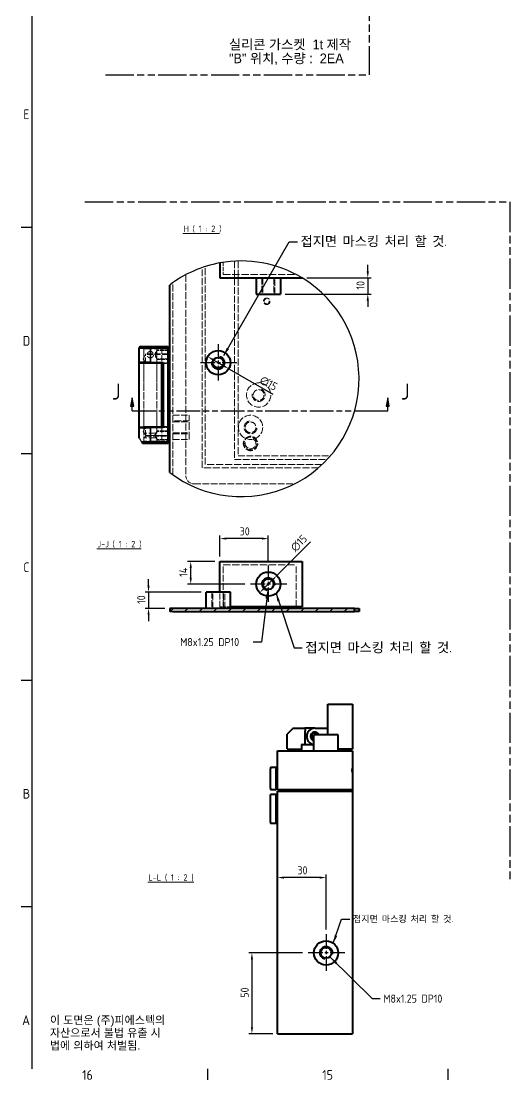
# Model space of a CAD drawing. Header units: millimetres. Extents: x 0 to 2378, y 0 to 1682.
# Drawn here: x 33 to 336, y 33 to 688 of the extents above; entities that cross this region are included whole.
import ezdxf

# ---------------------------------------------------------------- set-up
doc = ezdxf.new("R2010")
doc.units = ezdxf.units.MM
doc.header["$LTSCALE"] = 2
for name, pattern in [('CHAIN', [0.3543, 0.2362, -0.0295, 0.0591, -0.0295]), ('DASHED', [0.2067, 0.1654, -0.0413]), ('DOUBLE_DASH_CHAIN', [1.2403, 0.6614, -0.0827, 0.1654, -0.0827, 0.1654, -0.0827])]:
    doc.linetypes.add(name, pattern=pattern)
doc.layers.get('0').update_dxf_attribs({"color": 3, "lineweight": 25})
for name, color, linetype, lineweight in [('가려진 것(ISO)', 2, 'DASHED', 18), ('가시적인 것(ISO)', 3, 'Continuous', 40), ('가시적인 좁은 것(ISO)', 3, 'Continuous', 35), ('경계(ISO)', 7, 'Continuous', 25), ('기호(ISO)', 5, 'Continuous', 25), ('끊기 선(JIS)', 7, 'Continuous', 25), ('단면선(ISO)', 7, 'CHAIN', 25), ('스케치 형상(ISO)', 3, 'Continuous', 25), ('중심 표식(ISO)', 1, 'Continuous', 25), ('치수(ISO)', 2, 'Continuous', 25), ('해치(ISO)', 7, 'Continuous', 18)]:
    doc.layers.add(name, color=color, linetype=linetype, lineweight=lineweight)
doc.styles.add('문자 텍스트_PSTEK_POSCO', font='isocp.shx')
doc.styles.add('부품번호텍스트_PSTEK_POSCO', font='isocp.shx')
doc.styles.add('치수 텍스트_PSTEK_POSCO', font='isocp.shx')
doc.styles.add('텍스트 스타일466', font='isocp.shx')
doc.dimstyles.new('치수_PSTEK_POSCO', dxfattribs={"dimscale": 2, "dimtxt": 2.5, "dimasz": 2, "dimexe": 1, "dimexo": 1.5, "dimgap": 1, "dimtad": 1, "dimrnd": 1e-08, "dimdsep": 46, "dimtxsty": '치수 텍스트_PSTEK_POSCO', "dimcen": 0.09, "dimdle": 10, "dimclrd": 7, "dimclre": 7, "dimclrt": 2, "dimadec": 1, "dimazin": 2, "dimtfac": 1, "dimtmove": 0, "dimatfit": 3, "dimfxl": 0, "dimtolj": 1, "dimlwd": -1, "dimlwe": -1, "dimarcsym": 0})
doc.dimstyles.new('치수_PSTEK_POSCO$7', dxfattribs={"dimscale": 2, "dimtxt": 2.5, "dimasz": 2.5, "dimexe": 1, "dimexo": 1.5, "dimgap": 1, "dimtad": 1, "dimrnd": 1e-08, "dimdsep": 46, "dimtxsty": '치수 텍스트_PSTEK_POSCO', "dimcen": 0.09, "dimdle": 10, "dimclrd": 7, "dimclre": 7, "dimclrt": 2, "dimadec": 1, "dimazin": 2, "dimtfac": 1, "dimtmove": 0, "dimatfit": 3, "dimfxl": 0, "dimtolj": 1, "dimlwd": -1, "dimlwe": -1, "dimarcsym": 0})

# ---------------------------------------------------------------- blocks, each defined once
blk = doc.blocks.new('경계 Default Border')
at = {"layer": '경계(ISO)'}
for p, q in [((20, 280.33), (16.6, 280.33)), ((20, 210.25), (16.6, 210.25)), ((20, 140.17), (16.6, 140.17)), ((20, 70.08), (16.6, 70.08)), ((74.31, 20), (74.31, 16.6)), ((148.63, 20), (148.63, 16.6))]:
    blk.add_line(p, q, dxfattribs=at)
at = {"layer": '경계(ISO)', "flags": 128}
blk.add_lwpolyline([(20, 20), (20, 821)], dxfattribs=at)
at = {"layer": '경계(ISO)', "color": 2, "char_height": 3, "attachment_point": 7, "style": '문자 텍스트_PSTEK_POSCO'}
for s, insert in [('E', (17.24, 313.85)), ('D', (17.08, 243.76)), ('C', (17.24, 173.68)), ('B', (17.08, 103.6)), ('A', (16.91, 33.53)), ('16', (35.47, 16.57)), ('15', (109.79, 16.57))]:
    blk.add_mtext(s, dxfattribs=dict(at, insert=insert))
blk = doc.blocks.new('2dTransSection4')
at = {"layer": '단면선(ISO)', "linetype": 'Continuous'}
for p, q in [((50.92, 227.57), (50.42, 225.07)), ((50.92, 225.07), (50.92, 227.57)), ((51.42, 225.07), (50.92, 227.57)), ((130.02, 227.57), (129.52, 225.07)), ((130.02, 225.07), (130.02, 227.57)), ((130.52, 225.07), (130.02, 227.57)), ((50.42, 225.07), (51.42, 225.07)), ((50.92, 223.57), (50.92, 225.07)), ((50.92, 223.57), (54.42, 223.57)), ((126.52, 223.57), (130.02, 223.57)), ((129.52, 225.07), (130.52, 225.07)), ((130.02, 223.57), (130.02, 225.07))]:
    blk.add_line(p, q, dxfattribs=at)
at = {"layer": '단면선(ISO)', "linetype": 'DOUBLE_DASH_CHAIN', "ltscale": 5.541045}
blk.add_line((50.92, 223.57), (130.02, 223.57), dxfattribs=at)
at = {"layer": '단면선(ISO)', "linetype": 'Continuous', "flags": 128}
for points in [[(51.42, 225.07), (50.92, 227.57)], [(130.52, 225.07), (130.02, 227.57)]]:
    blk.add_lwpolyline(points, dxfattribs=at)
at = {"layer": '단면선(ISO)'}
for points in [[(51.42, 225.07), (50.92, 227.57), (50.42, 225.07), (51.42, 225.07)], [(130.52, 225.07), (130.02, 227.57), (129.52, 225.07), (130.52, 225.07)]]:
    blk.add_solid(points, dxfattribs=at)
at = {"layer": '단면선(ISO)', "char_height": 5, "attachment_point": 7, "style": '부품번호텍스트_PSTEK_POSCO'}
for insert in [(44.65, 227.07), (134.08, 227.07)]:
    blk.add_mtext('J', dxfattribs=dict(at, insert=insert))
blk = doc.blocks.new('*D154')
at = {"layer": 'Defpoints', "color": 0}
for p in [(147.66, 334.94), (112.03, 324.94), (125.16, 324.94)]:
    blk.add_point(p, dxfattribs=at)
at = {"layer": '치수(ISO)', "color": 7}
for p, q in [((112.03, 338.94), (112.03, 342.94)), ((144.66, 334.94), (110.03, 334.94)), ((112.03, 334.94), (112.03, 324.94)), ((122.16, 324.94), (110.03, 324.94)), ((112.03, 320.94), (112.03, 316.94))]:
    blk.add_line(p, q, dxfattribs=at)
for points in [[(111.37, 338.94), (112.7, 338.94), (112.03, 334.94)], [(111.37, 320.94), (112.7, 320.94), (112.03, 324.94)]]:
    blk.add_solid(points, dxfattribs=at)
at = {"layer": '치수(ISO)', "color": 2, "insert": (107.53, 327.69), "char_height": 5, "attachment_point": 4, "rotation": 90, "style": '치수 텍스트_PSTEK_POSCO'}
blk.add_mtext('\\A1;10', dxfattribs=at)
blk = doc.blocks.new('*D155')
at = {"layer": 'Defpoints', "color": 0}
for p in [(156.16, 368.11), (156.16, 353.94), (186.16, 351.44)]:
    blk.add_point(p, dxfattribs=at)
at = {"layer": '치수(ISO)', "color": 7}
for p, q in [((156.16, 356.94), (156.16, 370.11)), ((182.16, 368.11), (160.16, 368.11)), ((186.16, 354.44), (186.16, 370.11))]:
    blk.add_line(p, q, dxfattribs=at)
for points in [[(160.16, 368.78), (160.16, 367.45), (156.16, 368.11)], [(182.16, 368.78), (182.16, 367.45), (186.16, 368.11)]]:
    blk.add_solid(points, dxfattribs=at)
at = {"layer": '치수(ISO)', "color": 2, "insert": (168.41, 372.61), "char_height": 5, "attachment_point": 4, "style": '치수 텍스트_PSTEK_POSCO'}
blk.add_mtext('\\A1;30', dxfattribs=at)
blk = doc.blocks.new('*D156')
at = {"layer": 'Defpoints', "color": 0}
for p in [(138.15, 353.94), (156.16, 353.94), (174.66, 339.94)]:
    blk.add_point(p, dxfattribs=at)
at = {"layer": '치수(ISO)', "color": 7}
for p, q in [((153.16, 353.94), (136.15, 353.94)), ((138.15, 343.94), (138.15, 349.94)), ((171.66, 339.94), (136.15, 339.94))]:
    blk.add_line(p, q, dxfattribs=at)
for points in [[(137.48, 349.94), (138.81, 349.94), (138.15, 353.94)], [(137.48, 343.94), (138.81, 343.94), (138.15, 339.94)]]:
    blk.add_solid(points, dxfattribs=at)
at = {"layer": '치수(ISO)', "color": 2, "insert": (133.65, 344.44), "char_height": 5, "attachment_point": 4, "rotation": 90, "style": '치수 텍스트_PSTEK_POSCO'}
blk.add_mtext('\\A1;14', dxfattribs=at)
blk = doc.blocks.new('*D157')
at = {"layer": 'Defpoints', "color": 0}
for p in [(148.67, 480.72), (161.66, 473.22)]:
    blk.add_point(p, dxfattribs=at)
at = {"layer": '치수(ISO)', "color": 7}
for p, q in [((152.13, 478.72), (158.2, 475.22)), ((161.66, 473.22), (189, 457.44))]:
    blk.add_line(p, q, dxfattribs=at)
for points in [[(152.47, 479.3), (151.8, 478.15), (148.67, 480.72)], [(158.53, 475.8), (157.86, 474.65), (161.66, 473.22)]]:
    blk.add_solid(points, dxfattribs=at)
at = {"layer": '치수(ISO)', "color": 2, "insert": (181.55, 466.94), "char_height": 5, "attachment_point": 4, "rotation": 330, "style": '치수 텍스트_PSTEK_POSCO'}
blk.add_mtext('\\A1;∅15', dxfattribs=at)
blk = doc.blocks.new('*D158')
at = {"layer": 'Defpoints', "color": 0}
for p in [(207.02, 529.47), (193.66, 519.47), (247.72, 519.47)]:
    blk.add_point(p, dxfattribs=at)
at = {"layer": '치수(ISO)', "color": 7}
for p, q in [((247.72, 533.47), (247.72, 537.47)), ((210.02, 529.47), (249.72, 529.47)), ((247.72, 529.47), (247.72, 519.47)), ((196.66, 519.47), (249.72, 519.47)), ((247.72, 515.47), (247.72, 511.47))]:
    blk.add_line(p, q, dxfattribs=at)
for points in [[(247.05, 533.47), (248.38, 533.47), (247.72, 529.47)], [(247.05, 515.47), (248.38, 515.47), (247.72, 519.47)]]:
    blk.add_solid(points, dxfattribs=at)
at = {"layer": '치수(ISO)', "color": 2, "insert": (243.22, 522.22), "char_height": 5, "attachment_point": 4, "rotation": 90, "style": '치수 텍스트_PSTEK_POSCO'}
blk.add_mtext('\\A1;10', dxfattribs=at)
blk = doc.blocks.new('*D159')
at = {"layer": 'Defpoints', "color": 0}
for p in [(191.47, 345.25), (180.86, 334.64)]:
    blk.add_point(p, dxfattribs=at)
at = {"layer": '치수(ISO)', "color": 7}
for p, q in [((191.47, 345.25), (212.34, 366.12)), ((183.69, 337.47), (188.64, 342.42))]:
    blk.add_line(p, q, dxfattribs=at)
for points in [[(188.17, 342.89), (189.11, 341.95), (191.47, 345.25)], [(183.22, 337.94), (184.16, 337), (180.86, 334.64)]]:
    blk.add_solid(points, dxfattribs=at)
at = {"layer": '치수(ISO)', "color": 2, "insert": (201.24, 361.38), "char_height": 5, "attachment_point": 4, "rotation": 45, "style": '치수 텍스트_PSTEK_POSCO'}
blk.add_mtext('\\A1;∅15', dxfattribs=at)
blk = doc.blocks.new('*D182')
at = {"layer": 'Defpoints', "color": 0}
for p in [(210.42, 111.7), (176.02, 61.7), (191.92, 61.7)]:
    blk.add_point(p, dxfattribs=at)
at = {"layer": '치수(ISO)', "color": 7}
for p, q in [((207.42, 111.7), (174.02, 111.7)), ((176.02, 107.7), (176.02, 65.7)), ((188.92, 61.7), (174.02, 61.7))]:
    blk.add_line(p, q, dxfattribs=at)
for points in [[(175.35, 107.7), (176.69, 107.7), (176.02, 111.7)], [(175.35, 65.7), (176.69, 65.7), (176.02, 61.7)]]:
    blk.add_solid(points, dxfattribs=at)
at = {"layer": '치수(ISO)', "color": 2, "insert": (171.52, 83.95), "char_height": 5, "attachment_point": 4, "rotation": 90, "style": '치수 텍스트_PSTEK_POSCO'}
blk.add_mtext('\\A1;50', dxfattribs=at)
blk = doc.blocks.new('*D183')
at = {"layer": 'Defpoints', "color": 0}
for p in [(191.92, 158.32), (191.92, 158.32), (221.92, 123.2)]:
    blk.add_point(p, dxfattribs=at)
at = {"layer": '치수(ISO)', "color": 7}
for p, q in [((217.92, 158.32), (195.92, 158.32)), ((221.92, 126.2), (221.92, 160.32))]:
    blk.add_line(p, q, dxfattribs=at)
for points in [[(195.92, 158.99), (195.92, 157.65), (191.92, 158.32)], [(217.92, 158.99), (217.92, 157.65), (221.92, 158.32)]]:
    blk.add_solid(points, dxfattribs=at)
at = {"layer": '치수(ISO)', "color": 2, "insert": (204.17, 162.82), "char_height": 5, "attachment_point": 4, "style": '치수 텍스트_PSTEK_POSCO'}
blk.add_mtext('\\A1;30', dxfattribs=at)

msp = doc.modelspace()

# ---------------------------------------------------------------- hatches: boundary and pattern name
at = {"layer": '해치(ISO)'}
h = msp.add_hatch(dxfattribs=at)
h.set_pattern_fill('ANSI31', color=256, scale=50.8, style=0)
h.set_pattern_definition([(45, (0, 0), (-4.49013, 4.49013), [])])
h.paths.add_polyline_path([(127.1647, 322.9438), (125.1647, 322.9438), (125.1647, 324.9438), (239.5398, 324.9438), (239.5398, 322.9438)])

# ---------------------------------------------------------------- linework, layer by layer
at = {"layer": '가려진 것(ISO)', "ltscale": 7.257733}
msp.add_line((158.1647, 539.0946), (158.1647, 531.4736), dxfattribs=at)
at = {"layer": '가려진 것(ISO)', "ltscale": 12.921811}
msp.add_line((165.1647, 539.8367), (165.1647, 416.9736), dxfattribs=at)
at = {"layer": '가려진 것(ISO)', "ltscale": 13.266796}
msp.add_line((167.4647, 539.9324), (167.4647, 419.2736), dxfattribs=at)
at = {"layer": '가려진 것(ISO)', "ltscale": 13.091737}
msp.add_line((135.1647, 531.4524), (135.1647, 406.9736), dxfattribs=at)
at = {"layer": '가려진 것(ISO)', "ltscale": 13.026476}
msp.add_line((145.1647, 411.9736), (145.1647, 535.8319), dxfattribs=at)
at = {"layer": '가려진 것(ISO)', "ltscale": 12.88664}
msp.add_line((147.1647, 413.9736), (147.1647, 536.5023), dxfattribs=at)
at = {"layer": '가려진 것(ISO)', "ltscale": 13.704867}
for p, q in [((158.1647, 531.4736), (203.4894, 531.4736)), ((158.1647, 351.9438), (203.4894, 351.9438))]:
    msp.add_line(p, q, dxfattribs=at)
at = {"layer": '가려진 것(ISO)', "ltscale": 13.087926}
msp.add_line((127.1647, 407.492), (127.1647, 526.5241), dxfattribs=at)
at = {"layer": '가려진 것(ISO)', "ltscale": 12.094824}
for p, q in [((182.1647, 529.4736), (182.1647, 519.4736)), ((182.8412, 529.4736), (182.8412, 519.4736)), ((189.4882, 529.4736), (189.4882, 519.4736)), ((190.1647, 519.4736), (190.1647, 529.4736)), ((127.1647, 444.4736), (137.1647, 444.4736)), ((137.1647, 440.9736), (127.1647, 440.9736)), ((127.1647, 440.2971), (137.1647, 440.2971)), ((127.1647, 433.6501), (137.1647, 433.6501)), ((127.1647, 432.9736), (137.1647, 432.9736)), ((127.1647, 429.4736), (137.1647, 429.4736)), ((151.1647, 334.9438), (151.1647, 324.9438)), ((151.8412, 324.9438), (151.8412, 334.9438)), ((158.4882, 324.9438), (158.4882, 334.9438)), ((159.1647, 324.9438), (159.1647, 334.9438))]:
    msp.add_line(p, q, dxfattribs=at)
at = {"layer": '가려진 것(ISO)', "ltscale": 0.673312}
for p, q in [((109.1647, 486.4736), (108.6647, 486.9736)), ((117.1647, 486.4736), (117.6647, 486.9736)), ((109.1647, 476.4736), (108.6647, 476.9736)), ((117.1647, 476.4736), (117.6647, 476.9736)), ((109.1647, 437.4736), (108.6647, 436.9736)), ((117.1647, 437.4736), (117.6647, 436.9736)), ((109.1647, 427.4736), (108.6647, 426.9736)), ((117.1647, 427.4736), (117.6647, 426.9736))]:
    msp.add_line(p, q, dxfattribs=at)
at = {"layer": '가려진 것(ISO)', "ltscale": 15.198803}
for p, q in [((109.1647, 486.4736), (117.1647, 486.4736)), ((109.1647, 485.4736), (117.1647, 485.4736)), ((109.1647, 476.4736), (117.1647, 476.4736)), ((117.1647, 437.4736), (109.1647, 437.4736)), ((117.1647, 433.4736), (109.1647, 433.4736)), ((117.1647, 430.4736), (109.1647, 430.4736)), ((117.1647, 428.4736), (109.1647, 428.4736)), ((117.1647, 427.4736), (109.1647, 427.4736))]:
    msp.add_line(p, q, dxfattribs=at)
at = {"layer": '가려진 것(ISO)', "ltscale": 11.30866}
for p, q in [((109.1647, 477.1236), (109.1647, 486.4736)), ((109.1647, 427.4736), (109.1647, 436.8236))]:
    msp.add_line(p, q, dxfattribs=at)
at = {"layer": '가려진 것(ISO)', "ltscale": 1.346724}
for p, q in [((110.1647, 486.4736), (109.1647, 485.4736)), ((116.1647, 486.4736), (117.1647, 485.4736)), ((110.1647, 427.4736), (109.1647, 428.4736)), ((116.1647, 427.4736), (117.1647, 428.4736))]:
    msp.add_line(p, q, dxfattribs=at)
at = {"layer": '가려진 것(ISO)', "ltscale": 12.578616}
for p, q in [((109.1647, 433.4736), (109.1647, 485.4736)), ((117.1647, 433.4736), (117.1647, 485.4736)), ((158.1647, 325.9438), (158.1647, 351.9438)), ((203.4894, 325.9438), (203.4894, 351.9438))]:
    msp.add_line(p, q, dxfattribs=at)
at = {"layer": '가려진 것(ISO)', "ltscale": 1.904597}
for p, q in [((117.1647, 484.4736), (117.1647, 486.4736)), ((109.1647, 428.4736), (109.1647, 430.4736)), ((117.1647, 428.4736), (117.1647, 430.4736)), ((117.1647, 427.4736), (117.1647, 429.4736))]:
    msp.add_line(p, q, dxfattribs=at)
at = {"layer": '가려진 것(ISO)', "ltscale": 6.666338}
for p, q in [((124.1647, 484.9066), (117.1647, 484.9066)), ((124.1647, 484.4736), (117.1647, 484.4736)), ((124.1647, 479.4736), (117.1647, 479.4736)), ((117.1647, 479.0406), (124.1647, 479.0406)), ((124.1647, 434.9066), (117.1647, 434.9066)), ((124.1647, 434.4736), (117.1647, 434.4736)), ((124.1647, 429.4736), (117.1647, 429.4736)), ((117.1647, 429.0406), (124.1647, 429.0406))]:
    msp.add_line(p, q, dxfattribs=at)
at = {"layer": '가려진 것(ISO)', "ltscale": 1.495845}
for p, q in [((120.1647, 486.9736), (120.1647, 485.9736)), ((120.1647, 427.9736), (120.1647, 426.9736))]:
    msp.add_line(p, q, dxfattribs=at)
at = {"layer": '가려진 것(ISO)', "ltscale": 10.703918}
for p, q in [((120.1647, 485.9736), (120.1647, 477.1236)), ((120.1647, 436.8236), (120.1647, 427.9736))]:
    msp.add_line(p, q, dxfattribs=at)
at = {"layer": '가려진 것(ISO)', "ltscale": 0.952248}
for p, q in [((125.1647, 485.9736), (124.1647, 485.9736)), ((125.1647, 484.7236), (124.1647, 484.7236)), ((125.1647, 482.2236), (124.1647, 482.2236)), ((125.1647, 479.2236), (124.1647, 479.2236)), ((125.1647, 476.7236), (124.1647, 476.7236)), ((125.1647, 437.2236), (124.1647, 437.2236)), ((125.1647, 434.7236), (124.1647, 434.7236)), ((125.1647, 431.7236), (124.1647, 431.7236)), ((125.1647, 429.2236), (124.1647, 429.2236)), ((125.1647, 427.9736), (124.1647, 427.9736))]:
    msp.add_line(p, q, dxfattribs=at)
at = {"layer": '가려진 것(ISO)', "ltscale": 2.777503}
for p, q in [((108.6625, 479.4736), (110.1647, 481.9736)), ((108.6625, 479.4736), (110.1647, 476.9736)), ((108.6625, 434.4736), (110.1647, 436.9736)), ((108.6625, 434.4736), (110.1647, 431.9736))]:
    msp.add_line(p, q, dxfattribs=at)
at = {"layer": '가려진 것(ISO)', "ltscale": 11.288502}
for p, q in [((124.1647, 482.4066), (110.1647, 482.4066)), ((124.1647, 481.9736), (110.1647, 481.9736)), ((110.1647, 476.5406), (124.1647, 476.5406)), ((124.1647, 437.4066), (110.1647, 437.4066)), ((110.1647, 431.5406), (124.1647, 431.5406))]:
    msp.add_line(p, q, dxfattribs=at)
at = {"layer": '가려진 것(ISO)', "ltscale": 11.144523}
for p, q in [((110.1647, 476.5406), (110.1647, 482.4066)), ((110.1647, 431.5406), (110.1647, 437.4066))]:
    msp.add_line(p, q, dxfattribs=at)
at = {"layer": '가려진 것(ISO)', "ltscale": 3.074117}
for p, q in [((116.2872, 480.4398), (116.2872, 483.5073)), ((116.2872, 430.4398), (116.2872, 433.5073))]:
    msp.add_line(p, q, dxfattribs=at)
at = {"layer": '가려진 것(ISO)', "ltscale": 2.237919}
for p, q in [((117.1647, 477.1236), (117.1647, 479.4736)), ((117.1647, 434.4736), (117.1647, 436.8236))]:
    msp.add_line(p, q, dxfattribs=at)
at = {"layer": '가려진 것(ISO)', "ltscale": 13.477089}
for p, q in [((109.1647, 437.4736), (109.1647, 476.4736)), ((117.1647, 437.4736), (117.1647, 476.4736))]:
    msp.add_line(p, q, dxfattribs=at)
at = {"layer": '가려진 것(ISO)', "ltscale": 3.809293}
for p, q in [((124.1647, 476.9736), (120.1647, 476.9736)), ((124.1647, 436.9736), (120.1647, 436.9736))]:
    msp.add_line(p, q, dxfattribs=at)
at = {"layer": '가려진 것(ISO)', "ltscale": 14.248878}
msp.add_line((137.1647, 429.4736), (137.1647, 444.4736), dxfattribs=at)
at = {"layer": '가려진 것(ISO)', "ltscale": 2.020136}
for p, q in [((110.6647, 431.9736), (109.1647, 433.4736)), ((115.6647, 431.9736), (117.1647, 433.4736)), ((110.6647, 431.9736), (109.1647, 430.4736)), ((115.6647, 431.9736), (117.1647, 430.4736))]:
    msp.add_line(p, q, dxfattribs=at)
at = {"layer": '가려진 것(ISO)', "ltscale": 0.476074}
msp.add_line((110.6647, 431.9736), (110.1647, 431.9736), dxfattribs=at)
at = {"layer": '가려진 것(ISO)', "ltscale": 7.479626}
msp.add_line((115.6647, 431.9736), (110.6647, 431.9736), dxfattribs=at)
at = {"layer": '가려진 것(ISO)', "ltscale": 10.2806}
msp.add_line((124.1647, 431.9736), (115.6647, 431.9736), dxfattribs=at)
at = {"layer": '가려진 것(ISO)', "ltscale": 13.447718}
msp.add_line((219.4354, 413.9736), (147.1647, 413.9736), dxfattribs=at)
at = {"layer": '가려진 것(ISO)', "ltscale": 12.593499}
msp.add_line((165.1647, 416.9736), (222.4324, 416.9736), dxfattribs=at)
at = {"layer": '가려진 것(ISO)', "ltscale": 12.544536}
msp.add_line((167.4647, 419.2736), (224.5097, 419.2736), dxfattribs=at)
at = {"layer": '가려진 것(ISO)', "ltscale": 13.409358}
msp.add_line((217.2293, 411.9736), (145.1647, 411.9736), dxfattribs=at)
at = {"layer": '가려진 것(ISO)', "ltscale": 12.543955}
msp.add_line((140.1647, 401.9736), (202.3927, 401.9736), dxfattribs=at)
at = {"layer": '가려진 것(ISO)', "ltscale": 10.885341}
msp.add_line((156.1647, 325.9438), (156.1647, 334.9438), dxfattribs=at)
at = {"layer": '가려진 것(ISO)', "ltscale": 6.190164}
msp.add_line((162.6647, 325.9438), (156.1647, 325.9438), dxfattribs=at)
at = {"layer": '가려진 것(ISO)', "ltscale": 15.198803}
msp.add_circle((185.1647, 514.9736), 2, dxfattribs=at)
at = {"layer": '가려진 것(ISO)', "ltscale": 12.665669}
for centre in [(180.1647, 456.9736), (175.1647, 436.9736)]:
    msp.add_circle(centre, 7.5, dxfattribs=at)
at = {"layer": '가려진 것(ISO)', "ltscale": 12.628305}
for centre in [(180.1647, 456.9736), (175.1647, 436.9736)]:
    msp.add_circle(centre, 3.3235, dxfattribs=at)
at = {"layer": '가려진 것(ISO)', "ltscale": 13.678923}
msp.add_circle((175.1647, 426.9736), 4.5, dxfattribs=at)
at = {"layer": '가려진 것(ISO)', "ltscale": 12.159042}
msp.add_circle((175.1647, 426.9736), 4, dxfattribs=at)
at = {"layer": '가려진 것(ISO)', "ltscale": 7.099656}
msp.add_arc((185.1647, 514.9736), 1.582, 100, 10, dxfattribs=at)
at = {"layer": '가려진 것(ISO)', "ltscale": 15.198803}
for centre, start, end in [((180.1647, 456.9736), 170, 80), ((175.1647, 436.9736), 100, 10)]:
    msp.add_arc(centre, 4, start, end, dxfattribs=at)
at = {"layer": '가려진 것(ISO)', "ltscale": 12.371826}
msp.add_arc((175.1647, 426.9736), 3.256, 170, 80, dxfattribs=at)
at = {"layer": '가려진 것(ISO)', "ltscale": 7.479626}
msp.add_arc((140.1647, 406.9736), 5, 180, 270, dxfattribs=at)
at = {"layer": '가려진 것(ISO)', "ltscale": 15.465476}
msp.add_open_spline([(111.1647, 481.9736), (111.1647, 481.717), (111.2169, 481.4473), (111.4222, 480.9564), (111.5752, 480.7347), (111.9253, 480.3845), (112.1472, 480.2312), (112.6388, 480.0256), (112.9088, 479.9736), (113.4206, 479.9736), (113.6906, 480.0256), (114.1822, 480.2312), (114.4041, 480.3845), (114.7542, 480.7347), (114.9072, 480.9564), (115.1125, 481.4473), (115.1647, 481.717), (115.1647, 481.9736), (115.1647, 482.2302), (115.1125, 482.4998), (114.9072, 482.9907), (114.7542, 483.2125), (114.4041, 483.5626), (114.1822, 483.7159), (113.6906, 483.9215), (113.4206, 483.9736), (112.9088, 483.9736), (112.6388, 483.9215), (112.1472, 483.7159), (111.9253, 483.5626), (111.5752, 483.2125), (111.4222, 482.9907), (111.2169, 482.4998), (111.1647, 482.2302), (111.1647, 481.9736)], degree=3, knots=[-0.61502488, -0.61502488, -0.61502488, -0.61502488, -0.53804184, -0.53804184, -0.4610588, -0.4610588, -0.38428562, -0.38428562, -0.30751244, -0.30751244, -0.23073926, -0.23073926, -0.15396608, -0.15396608, -0.07698304, -0.07698304, 0, 0, 0, 0.07698304, 0.07698304, 0.15396608, 0.15396608, 0.23073926, 0.23073926, 0.30751244, 0.30751244, 0.38428562, 0.38428562, 0.4610588, 0.4610588, 0.53804184, 0.53804184, 0.61502488, 0.61502488, 0.61502488, 0.61502488], dxfattribs=at)
at = {"layer": '가려진 것(ISO)', "ltscale": 7.703571}
for points in [[(117.1647, 484.4736), (117.1476, 484.4469), (117.1221, 484.407), (116.9687, 484.1487), (116.8593, 483.9574), (116.6456, 483.5235), (116.5249, 483.2489), (116.3437, 482.6376), (116.2872, 482.2998), (116.2872, 481.9736), (116.2872, 481.6474), (116.3437, 481.3095), (116.5249, 480.6983), (116.6456, 480.4236), (116.8593, 479.9897), (116.9687, 479.7984), (117.1221, 479.5402), (117.1476, 479.5002), (117.1647, 479.4736)], [(117.1647, 434.4736), (117.1476, 434.4469), (117.1221, 434.407), (116.9687, 434.1487), (116.8593, 433.9574), (116.6456, 433.5235), (116.5249, 433.2489), (116.3437, 432.6376), (116.2872, 432.2998), (116.2872, 431.9736), (116.2872, 431.6474), (116.3437, 431.3095), (116.5249, 430.6983), (116.6456, 430.4236), (116.8593, 429.9897), (116.9687, 429.7984), (117.1221, 429.5402), (117.1476, 429.5002), (117.1647, 429.4736)]]:
    msp.add_open_spline(points, degree=3, knots=[1.169727365, 1.169727365, 1.169727365, 1.169727365, 1.266817957, 1.266817957, 1.363908548, 1.363908548, 1.461772518, 1.461772518, 1.559636487, 1.559636487, 1.559636487, 1.657500457, 1.657500457, 1.755364426, 1.755364426, 1.852455017, 1.852455017, 1.949545609, 1.949545609, 1.949545609, 1.949545609], dxfattribs=at)
at = {"layer": '가시적인 것(ISO)'}
for p, q in [((156.1647, 538.7558), (156.1647, 529.4736)), ((125.1647, 408.9613), (125.1647, 525.0548)), ((156.1647, 529.4736), (207.0241, 529.4736)), ((178.6647, 529.4736), (178.6647, 519.4736)), ((193.6647, 529.4736), (193.6647, 519.4736)), ((178.6647, 519.4736), (193.6647, 519.4736)), ((106.1647, 477.1236), (106.1647, 485.9736)), ((113.1647, 486.9736), (124.1647, 486.9736)), ((124.1647, 486.9736), (124.1647, 485.9736)), ((125.1647, 486.4736), (124.1647, 486.4736)), ((124.1647, 427.9736), (124.1647, 485.9736)), ((113.1647, 477.1236), (106.1647, 477.1236)), ((106.1647, 476.9736), (106.1647, 477.1236)), ((106.1647, 476.9736), (120.1647, 476.9736)), ((106.1647, 436.9736), (106.1647, 476.9736)), ((113.1647, 477.1236), (121.1647, 477.1236)), ((120.1647, 477.1236), (120.1647, 476.9736)), ((120.1647, 436.9736), (120.1647, 476.9736)), ((121.1647, 477.1236), (121.1647, 436.8236)), ((106.1647, 436.8236), (106.1647, 436.9736)), ((120.1647, 436.9736), (106.1647, 436.9736)), ((106.1647, 436.8236), (113.1647, 436.8236)), ((106.1647, 430.5457), (106.1647, 436.8236)), ((121.1647, 436.8236), (113.1647, 436.8236)), ((120.1647, 436.9736), (120.1647, 436.8236)), ((124.1647, 426.9736), (113.1647, 426.9736)), ((124.1647, 427.9736), (124.1647, 426.9736)), ((125.1647, 427.4736), (124.1647, 427.4736)), ((156.1647, 353.9438), (207.0241, 353.9438)), ((156.1647, 334.9438), (156.1647, 353.9438)), ((207.0241, 353.9438), (207.0241, 325.9438)), ((162.6647, 334.9438), (147.6647, 334.9438)), ((147.6647, 324.9438), (147.6647, 334.9438)), ((162.6647, 324.9438), (162.6647, 334.9438)), ((239.5398, 324.9438), (125.1647, 324.9438)), ((125.1647, 324.9438), (125.1647, 322.9438)), ((127.1647, 322.9438), (239.5398, 322.9438)), ((207.0241, 325.9438), (162.6647, 325.9438)), ((239.5398, 324.9438), (242.2957, 324.9438)), ((239.5398, 322.9438), (239.5398, 324.9438)), ((242.2957, 322.9438), (239.5398, 322.9438)), ((242.2957, 324.9438), (242.2957, 322.9438)), ((222.9175, 265.7007), (238.3535, 265.7007)), ((222.9175, 246.7007), (222.9175, 265.7007)), ((238.3535, 265.7007), (238.3535, 237.7007)), ((197.9761, 247.2593), (201.3589, 250.6422)), ((201.5004, 250.7007), (208.7175, 250.7007)), ((209.1175, 250.7007), (208.7175, 250.7007)), ((208.9175, 250.5007), (208.9175, 249.1179)), ((208.9175, 240.9007), (208.9175, 249.1179)), ((214.9175, 250.7007), (209.1175, 250.7007)), ((214.9175, 250.7007), (222.7175, 250.7007)), ((197.9175, 237.9007), (197.9175, 247.1179)), ((229.4175, 246.7007), (214.4175, 246.7007)), ((214.4175, 236.7007), (214.4175, 246.7007)), ((229.4175, 236.7007), (229.4175, 246.7007)), ((191.9175, 236.7007), (238.3535, 236.7007)), ((191.9175, 212.7007), (191.9175, 236.7007)), ((198.1175, 237.7007), (199.5004, 237.7007)), ((199.5004, 237.7007), (206.7175, 237.7007)), ((206.9175, 237.9007), (206.9175, 240.5007)), ((207.1175, 240.7007), (208.7175, 240.7007)), ((208.7175, 240.7007), (209.1175, 240.7007)), ((209.1175, 240.7007), (214.4175, 240.7007)), ((238.3535, 237.7007), (229.4175, 237.7007)), ((238.3535, 236.7007), (238.3535, 226.5167)), ((187.4173, 226.7007), (187.4173, 225.7007)), ((187.4173, 226.7007), (190.9175, 226.7007)), ((187.4173, 213.7007), (187.4173, 225.7007)), ((190.9175, 226.7007), (190.9175, 225.7007)), ((190.9175, 213.7007), (190.9175, 225.7007)), ((191.9175, 225.7007), (190.9175, 225.7007)), ((238.3535, 225.7007), (238.0445, 225.7007)), ((238.3535, 226.5167), (238.3535, 225.7007)), ((238.3535, 225.7007), (238.3535, 222.8848)), ((238.3535, 222.8848), (238.3535, 212.7007)), ((187.4173, 213.7007), (187.4173, 212.7007)), ((190.9175, 212.7007), (187.4173, 212.7007)), ((187.4173, 192.7007), (187.4173, 209.7007)), ((190.9175, 209.7007), (187.4173, 209.7007)), ((190.9175, 213.7007), (190.9175, 212.7007)), ((191.9175, 213.7007), (190.9175, 213.7007)), ((190.9175, 192.7007), (190.9175, 209.7007)), ((238.3535, 212.7007), (191.9175, 212.7007)), ((191.9175, 61.7007), (191.9175, 211.7007)), ((191.9175, 211.7007), (238.3535, 211.7007)), ((211.9175, 211.7007), (211.9175, 212.7007)), ((238.3535, 212.7007), (238.3535, 211.7007)), ((238.3535, 211.7007), (238.3535, 61.7007)), ((191.9175, 205.7007), (190.9175, 205.7007)), ((187.4173, 192.7007), (187.4173, 191.7007)), ((190.9175, 191.7007), (187.4173, 191.7007)), ((191.9175, 193.7007), (190.9175, 193.7007)), ((190.9175, 192.7007), (190.9175, 191.7007)), ((191.9175, 61.7007), (238.3535, 61.7007))]:
    msp.add_line(p, q, dxfattribs=at)
for centre, radius in [((155.1647, 476.9736), 7.5), ((155.1647, 476.9736), 3.3235), ((186.1647, 339.9438), 7.5), ((186.1647, 339.9438), 3.3235), ((221.9175, 111.7007), 7.5), ((221.9175, 111.7007), 3.3235)]:
    msp.add_circle(centre, radius, dxfattribs=at)
for centre, radius, start, end in [((107.1647, 485.9736), 1, 90.0008985, 180), ((107.1647, 485.9736), 1, 90, 90.0008985), ((201.5004, 250.5007), 0.2, 90, 135), ((208.7175, 250.5007), 0.2, 0, 90), ((214.9175, 245.7007), 5, 90, 264.2608295), ((222.7175, 250.5007), 0.2, 0, 90), ((198.1175, 247.1179), 0.2, 135, 180), ((214.9175, 245.7007), 2.65, 22.1701572, 259.1242835), ((214.9175, 245.7007), 2.6, 22.6198649, 258.9125108), ((214.9175, 245.7007), 2.1, 28.4370451, 256.2257829), ((198.1175, 237.9007), 0.2, 180, 270), ((206.7175, 237.9007), 0.2, 270, 0), ((207.1175, 240.5007), 0.2, 90, 180), ((208.7175, 240.9007), 0.2, 270, 0), ((241.9175, 224.7007), 4, 153.0004533, 206.9995467)]:
    msp.add_arc(centre, radius, start, end, dxfattribs=at)
for points, knots in [([(107.1647, 486.9736), (107.1647, 486.9736), (107.194, 486.9736), (107.2527, 486.9736), (107.2566, 486.9736), (107.2604, 486.9736), (107.2649, 486.9736), (107.3267, 486.9736), (107.4164, 486.9736), (107.5339, 486.9736), (107.5507, 486.9736), (107.5673, 486.9736), (107.586, 486.9736), (107.6978, 486.9736), (107.8301, 486.9736), (107.983, 486.9736), (108.034, 486.9736), (108.0861, 486.9736), (108.1427, 486.9736), (108.3692, 486.9736), (108.6294, 486.9736), (108.922, 486.9736), (109.1781, 486.9736), (109.4549, 486.9736), (109.7526, 486.9736), (109.7951, 486.9736), (109.839, 486.9736), (109.8814, 486.9736), (110.1782, 486.9736), (110.4895, 486.9736), (110.8155, 486.9736), (110.8621, 486.9736), (110.9109, 486.9736), (110.9561, 486.9736), (111.295, 486.9736), (111.6434, 486.9736), (112.0012, 486.9736), (112.0251, 486.9736), (112.0504, 486.9736), (112.0729, 486.9736), (112.4332, 486.9736), (112.7972, 486.9736), (113.1647, 486.9736)], [0.5, 0.5, 0.5, 0.5, 0.55859375, 0.55859375, 0.55859375, 0.5625, 0.5625, 0.5625, 0.6171875, 0.6171875, 0.6171875, 0.625, 0.625, 0.625, 0.671875, 0.671875, 0.671875, 0.6875, 0.6875, 0.6875, 0.75, 0.75, 0.75, 0.8046875, 0.8046875, 0.8046875, 0.8125, 0.8125, 0.8125, 0.8671875, 0.8671875, 0.8671875, 0.875, 0.875, 0.875, 0.93359375, 0.93359375, 0.93359375, 0.9375, 0.9375, 0.9375, 1, 1, 1, 1]), ([(113.1647, 426.9736), (112.8205, 426.9736), (112.4791, 426.9736), (112.1406, 426.9736), (112.118, 426.9736), (112.0968, 426.9736), (112.0729, 426.9736), (111.7384, 426.9736), (111.4115, 426.9736), (111.0924, 426.9736), (111.0468, 426.9736), (111.0032, 426.9736), (110.9561, 426.9736), (110.6736, 426.9736), (110.4014, 426.9736), (110.1397, 426.9736), (110.0525, 426.9736), (109.968, 426.9736), (109.8814, 426.9736), (109.535, 426.9736), (109.2147, 426.9736), (108.922, 426.9736), (108.721, 426.9736), (108.5355, 426.9736), (108.3655, 426.9736)], [0, 0, 0, 0, 0.05859375, 0.05859375, 0.05859375, 0.0625, 0.0625, 0.0625, 0.1171875, 0.1171875, 0.1171875, 0.125, 0.125, 0.125, 0.171875, 0.171875, 0.171875, 0.1875, 0.1875, 0.1875, 0.25, 0.25, 0.25, 0.292934251, 0.292934251, 0.292934251, 0.292934251]), ([(216.9794, 247.3654), (216.9626, 247.3862), (216.9498, 247.4015), (216.9385, 247.4149), (216.9359, 247.4178), (216.934, 247.4201), (216.9336, 247.4206), (216.9334, 247.4208), (216.9334, 247.4208), (216.9334, 247.4208)], [0, 0, 0, 0, 0.0269944178, 0.0269944178, 0.0397526939, 0.0397526939, 0.0445337675, 0.0445337675, 0.0457729442, 0.0457729442, 0.0457729442, 0.0457729442])]:
    msp.add_open_spline(points, degree=3, knots=knots, dxfattribs=at)
for points in [[(216.9818, 247.3624), (216.9556, 247.3949), (216.9391, 247.4141), (216.9345, 247.4196)], [(217.0856, 247.2245), (217.0279, 247.3065), (216.9796, 247.3657), (216.954, 247.3964)]]:
    msp.add_open_spline(points, degree=3, dxfattribs=at)
at = {"layer": '가시적인 좁은 것(ISO)'}
for p, q in [((106.1647, 485.9736), (113.1647, 485.9736)), ((113.1647, 485.9736), (113.1647, 486.9736)), ((113.1647, 485.9736), (113.1647, 477.1236)), ((124.1647, 485.9736), (113.1647, 485.9736)), ((113.1647, 436.8236), (113.1647, 427.9736)), ((113.1647, 427.9736), (107.7206, 427.9736)), ((113.1647, 426.9736), (113.1647, 427.9736)), ((113.1647, 427.9736), (124.1647, 427.9736)), ((127.1647, 322.9438), (125.1647, 322.9438))]:
    msp.add_line(p, q, dxfattribs=at)
for centre, start, end in [((155.1647, 476.9736), 170, 80), ((186.1647, 339.9438), 350, 260), ((221.9175, 111.7007), 350, 260)]:
    msp.add_arc(centre, 4, start, end, dxfattribs=at)
at = {"layer": '기호(ISO)', "color": 7, "lineweight": 18}
for p, q in [((133.3486, 557.0015), (156.0184, 557.0015)), ((80.0014, 361.8685), (107.5676, 361.8685)), ((111.5191, 155.5408), (139.972, 155.5408))]:
    msp.add_line(p, q, dxfattribs=at)
at = {"layer": '끊기 선(JIS)'}
for start, end in [(100.4109291, 127.2765795), (58.9029995, 100.4109291), (232.7234205, 58.9029995)]:
    msp.add_arc((169.347, 467.0081), 72.9487, start, end, dxfattribs=at)
for points, knots in [([(107.7206, 427.9736), (107.3426, 428.5703), (107.0056, 429.1227), (106.583, 429.829), (106.4301, 430.089), (106.2203, 430.4489), (106.1869, 430.507), (106.1647, 430.5457)], [1.244004015, 1.244004015, 1.244004015, 1.244004015, 1.478582305, 1.478582305, 1.625911597, 1.625911597, 1.773240889, 1.773240889, 1.773240889, 1.773240889]), ([(108.3655, 426.9736), (108.3655, 426.9736), (108.3578, 426.9853), (108.3212, 427.0411), (108.2991, 427.0749), (108.2429, 427.161), (108.2132, 427.2065), (108.1433, 427.314), (108.105, 427.3731), (108.0159, 427.5111), (107.9665, 427.588), (107.8539, 427.7637), (107.7871, 427.8686), (107.7206, 427.9736)], [-0.225305863, -0.225305863, -0.225305863, -0.225305863, -0.172033656, -0.172033656, -0.134882878, -0.134882878, -0.106308711, -0.106308711, -0.078122665, -0.078122665, -0.04470756, -0.04470756, 0, 0, 0, 0])]:
    msp.add_open_spline(points, degree=3, knots=knots, dxfattribs=at)
at = {"layer": '스케치 형상(ISO)', "color": 6, "linetype": 'DOUBLE_DASH_CHAIN', "ltscale": 13.437609}
msp.add_line((248.728, 655.1741), (248.728, 1055.1741), dxfattribs=at)
at = {"layer": '스케치 형상(ISO)', "color": 6, "linetype": 'DOUBLE_DASH_CHAIN', "ltscale": 13.167244}
msp.add_line((85.4147, 655.1741), (248.728, 655.1741), dxfattribs=at)
at = {"layer": '스케치 형상(ISO)', "color": 6, "linetype": 'DOUBLE_DASH_CHAIN', "ltscale": 13.253102}
msp.add_line((72.6307, 576.5023), (335.6359, 576.5023), dxfattribs=at)
at = {"layer": '스케치 형상(ISO)', "color": 6, "linetype": 'DOUBLE_DASH_CHAIN', "ltscale": 14.160205}
msp.add_line((335.6359, 576.5023), (335.6359, 154.9926), dxfattribs=at)
at = {"layer": '중심 표식(ISO)', "linetype": 'CHAIN', "ltscale": 19.051651}
for p, q in [((155.1647, 488.4736), (155.1647, 465.4736)), ((166.6647, 476.9736), (143.6647, 476.9736)), ((186.1647, 351.4438), (186.1647, 328.4438)), ((197.6647, 339.9438), (174.6647, 339.9438)), ((221.9175, 123.2007), (221.9175, 100.2007)), ((233.4175, 111.7007), (210.4175, 111.7007))]:
    msp.add_line(p, q, dxfattribs=at)

# ---------------------------------------------------------------- block references
at = {"xscale": 2, "yscale": 2, "zscale": 2}
msp.add_blockref('경계 Default Border', (0, 0), dxfattribs=at)
at = {"layer": '단면선(ISO)', "xscale": 2, "yscale": 2, "zscale": 2}
msp.add_blockref('2dTransSection4', (0, 0), dxfattribs=at)

# ---------------------------------------------------------------- texts
at = {"layer": '기호(ISO)', "color": 2, "attachment_point": 4}
for s, insert, char_height, width, line_spacing_factor, style in [('{\\f굴림|b0|i0;\\H6.0000;실리콘 가스켓  1t 제작\\P"B" 위치, 수량 :  2EA}', (161.8105, 669.0921), 6, 81.439695, 0.86273, '문자 텍스트_PSTEK_POSCO'), ('{M8x1.25 DP10}', (131.6259, 304.0554), 5, 43.216925, 0.4375, '치수 텍스트_PSTEK_POSCO'), ('{M8x1.25 DP10}', (257.3938, 83.3851), 5, 43.216925, 0.4375, '치수 텍스트_PSTEK_POSCO'), ('{\\fArial|b0|i0;\\H5.0000;이 도면은 (주)피에스텍의\\P자산으로서 불법 유출 시 \\P법에 의하여 처벌됨.}', (51.0178, 61.954), 5, 78.612207, 0.944221, '문자 텍스트_PSTEK_POSCO')]:
    msp.add_mtext(s, dxfattribs=dict(at, insert=insert, char_height=char_height, width=width, line_spacing_factor=line_spacing_factor, style=style))
at = {"layer": '기호(ISO)', "color": 7, "char_height": 4, "attachment_point": 7, "style": '텍스트 스타일466'}
for s, insert in [('H ( 1 : 2 )', (133.7646, 557.4438)), ('J-J ( 1 : 2 )', (80.4494, 362.3108)), ('L-L ( 1 : 2 )', (111.9351, 155.9831))]:
    msp.add_mtext(s, dxfattribs=dict(at, insert=insert))
at = {"layer": '기호(ISO)', "color": 2, "attachment_point": 4, "style": '치수 텍스트_PSTEK_POSCO'}
for s, insert, char_height, width in [('{\\fISOCP|b0|i0;\\H6.0000;접지면 마스킹 처리 할 것.}', (206.1255, 551.853), 6, 105.275335), ('{\\fISOCP|b0|i0;\\H6.0000;접지면 마스킹 처리 할 것.}', (209.0896, 300.4081), 6, 105.275335), ('{\\fISOCP|b0|i0;\\H4.0000;접지면 마스킹 처리 할 것.}', (238.5491, 132.5038), 4, 70.183554)]:
    msp.add_mtext(s, dxfattribs=dict(at, insert=insert, char_height=char_height, width=width))

# ---------------------------------------------------------------- dimensions: what is measured, and where the dimension line sits
at = {"layer": '치수(ISO)', "color": 7}
for base, p1, p2, angle, override, picture, middle in [((247.7182, 519.4736), (207.0241, 529.4736), (193.6647, 519.4736), 270, {"dimdec": 2, "dimtp": 0, "dimtm": 0, "dimtdec": 2, "dimtofl": 1, "dimatfit": 1}, '*D158', (247.7182, 524.4736)), ((156.1647, 368.1128), (186.1647, 351.4438), (156.1647, 353.9438), 180, {"dimdec": 2, "dimtp": 0, "dimtm": 0, "dimtdec": 2, "dimtofl": 0, "dimatfit": 1}, '*D155', (171.1647, 368.1128)), ((138.1463, 353.9438), (174.6647, 339.9438), (156.1647, 353.9438), 90, {"dimdec": 2, "dimtp": 0, "dimtm": 0, "dimtdec": 2, "dimtofl": 0, "dimatfit": 1}, '*D156', (138.1463, 346.9438)), ((112.0338, 324.9438), (147.6647, 334.9438), (125.1647, 324.9438), 90, {"dimdec": 2, "dimtp": 0, "dimtm": 0, "dimtdec": 2, "dimtofl": 1, "dimatfit": 1}, '*D154', (112.0338, 329.9438)), ((191.9175, 158.3212), (221.9175, 123.2007), (191.9175, 158.3212), 180, {"dimdec": 2, "dimse2": 1, "dimtp": 0, "dimtm": 0, "dimtdec": 2, "dimtofl": 0, "dimatfit": 1}, '*D183', (206.9175, 158.3212)), ((176.0204, 61.7007), (210.4175, 111.7007), (191.9175, 61.7007), 90, {"dimdec": 2, "dimtp": 0, "dimtm": 0, "dimtdec": 2, "dimtofl": 0, "dimatfit": 1}, '*D182', (176.0204, 86.7007))]:
    dim = msp.add_linear_dim(base=base, p1=p1, p2=p2, angle=angle, dimstyle='치수_PSTEK_POSCO', override=override, dxfattribs=at)
    dim.commit()
    dim.dimension.update_dxf_attribs({"geometry": picture, "text_midpoint": middle, "dimtype": 160})
for p1, p2, picture, middle in [((148.6695, 480.7236), (161.6599, 473.2236), '*D157', (183.2819, 460.7401)), ((180.8614, 334.6405), (191.468, 345.2471), '*D159', (207.675, 361.4541))]:
    dim = msp.add_diameter_dim_2p(p1=p1, p2=p2, dimstyle='치수_PSTEK_POSCO', override={"dimdec": 2, "dimlfac": 1, "dimtp": 0, "dimtm": 0, "dimtdec": 2, "dimatfit": 2}, dxfattribs=at)
    dim.commit()
    dim.dimension.update_dxf_attribs({"geometry": picture, "text_midpoint": middle, "dimtype": 163})

# ---------------------------------------------------------------- leaders
at = {"layer": '기호(ISO)', "color": 7, "annotation_type": 0, "has_hookline": 1}
for points, hookline_direction, text_width in [([(158.629, 481.4812), (199.1255, 551.853), (204.1255, 551.853)], 0, 92.6619), ([(185.7873, 335.9617), (181.8428, 304.0554), (176.8428, 304.0554)], 1, 37.0039), ([(190.9813, 334.1949), (202.0896, 300.4081), (207.0896, 300.4081)], 0, 92.6619), ([(226.3981, 117.7153), (231.5491, 132.5038), (236.5491, 132.5038)], 0, 61.7746), ([(224.7459, 108.8723), (250.3938, 83.3851), (255.3938, 83.3851)], 0, 37.0039)]:
    msp.add_leader(points, dimstyle='치수_PSTEK_POSCO$7', override={"dimtad": 0}, dxfattribs=dict(at, hookline_direction=hookline_direction, text_width=text_width))

doc.saveas('drawing.dxf')
